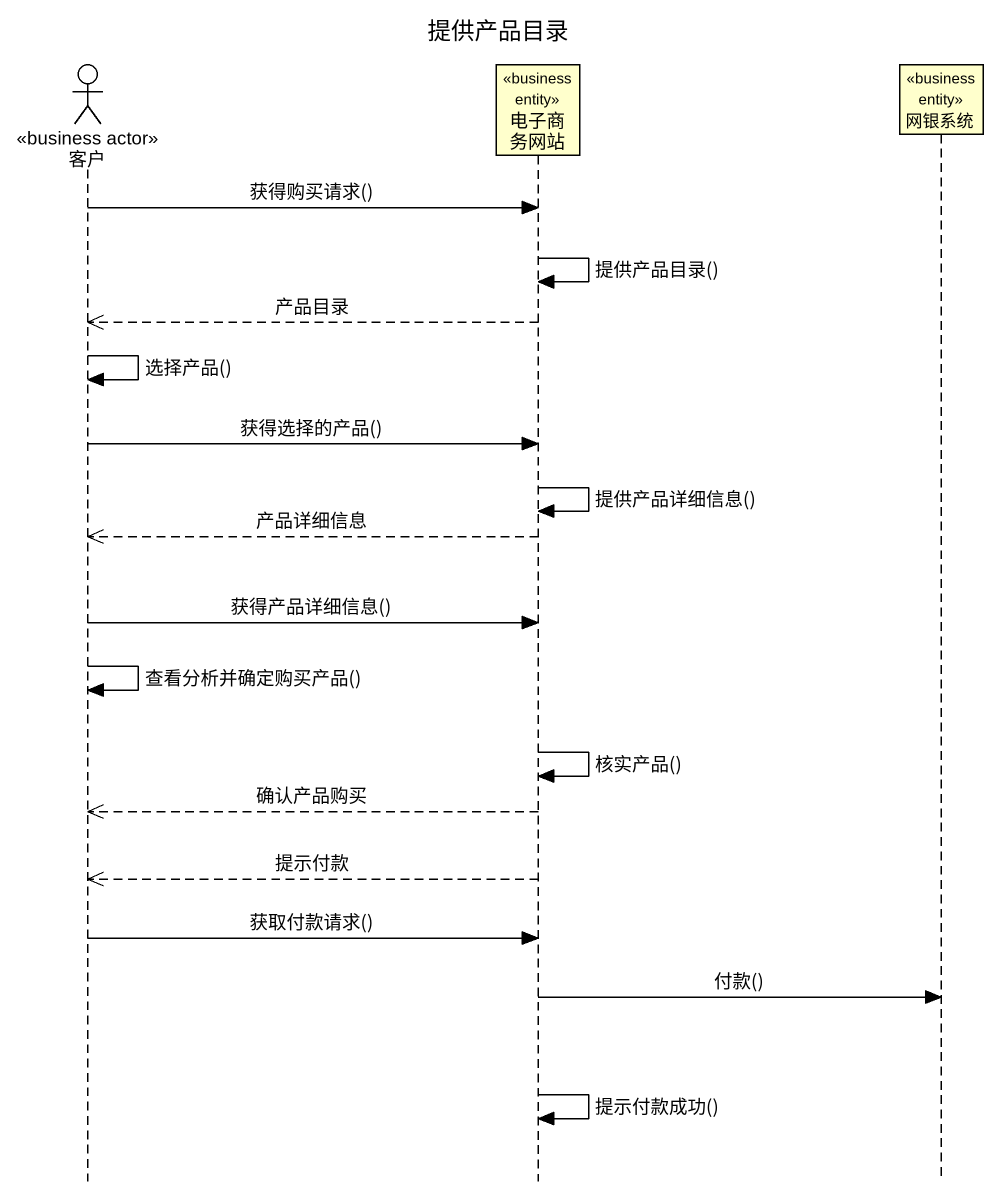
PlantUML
@startuml
title 提供产品目录
hide footbox
actor 客户 <<business actor>>
participant 电子商务网站 <<business entity>>
participant 网银系统 <<business entity>>

客户 -> 电子商务网站 : 获得购买请求()
电子商务网站 -> 电子商务网站 : 提供产品目录()
电子商务网站 -->> 客户 : 产品目录
客户 -> 客户 : 选择产品()
客户 -> 电子商务网站 : 获得选择的产品()
电子商务网站 -> 电子商务网站 : 提供产品详细信息()
电子商务网站 -->> 客户 : 产品详细信息
客户 -> 电子商务网站 : 获得产品详细信息()
客户 -> 客户 : 查看分析并确定购买产品()
电子商务网站 -> 电子商务网站 : 核实产品()
电子商务网站 -->> 客户 : 确认产品购买
电子商务网站 -->> 客户 : 提示付款
客户 -> 电子商务网站 : 获取付款请求()
电子商务网站 -> 网银系统 : 付款()
电子商务网站 -> 电子商务网站 : 提示付款成功()
@enduml
